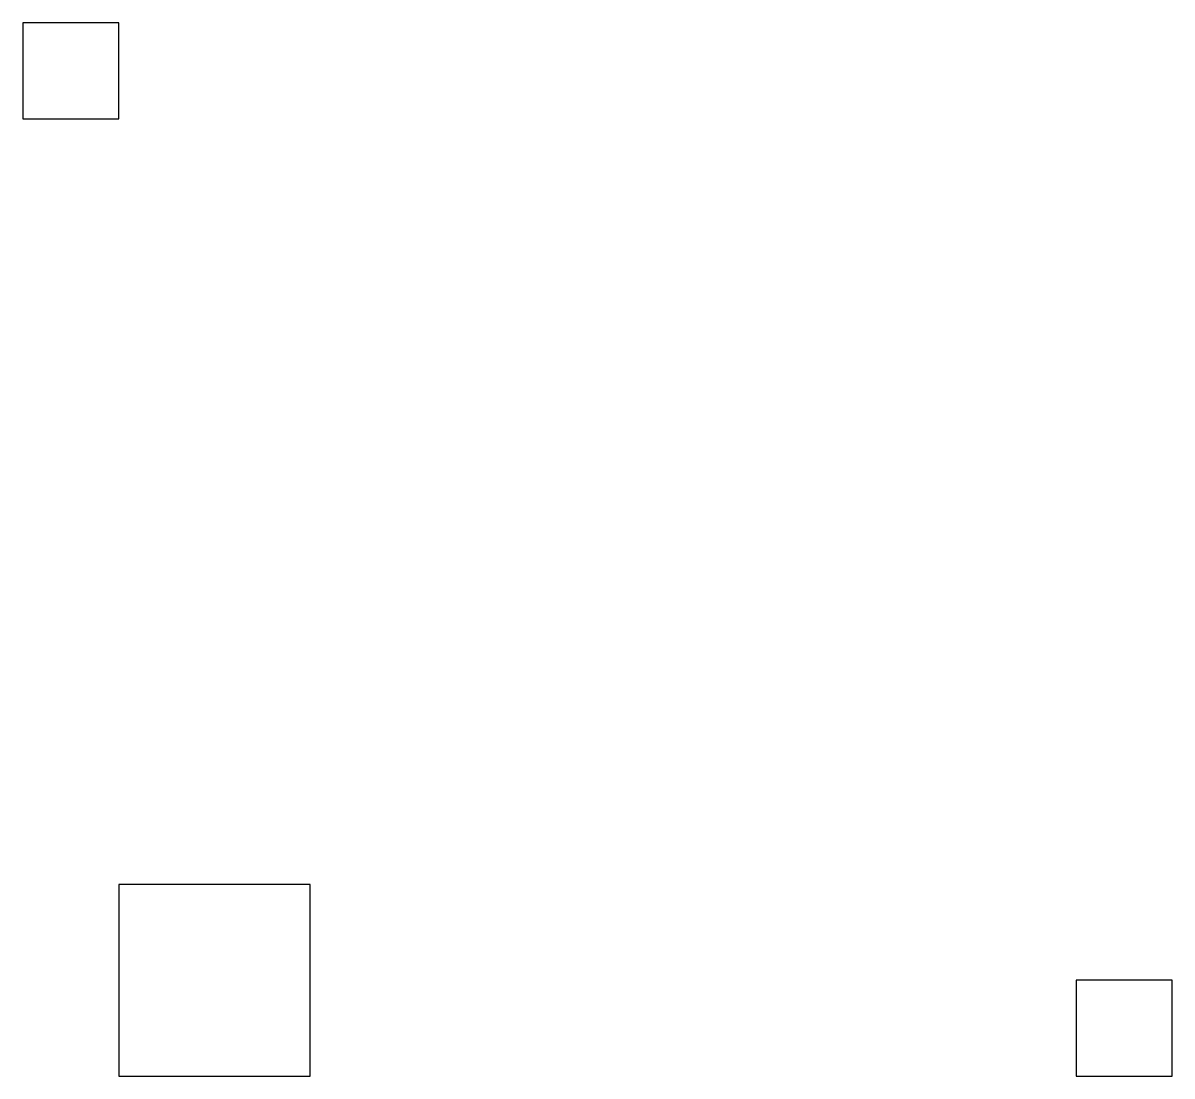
# Model space of a CAD drawing. Extents: x -10 to 110, y 0 to 110.
import ezdxf

# ---------------------------------------------------------------- set-up
doc = ezdxf.new("R2010")
doc.units = 0

# ---------------------------------------------------------------- blocks, each defined once
blk = doc.blocks.new('BOX')
at = {"color": 7}
for p, q in [((10, 10), (0, 10)), ((0, 10), (0, 0)), ((10, 0), (10, 10)), ((0, 0), (10, 0))]:
    blk.add_line(p, q, dxfattribs=at)

msp = doc.modelspace()

# ---------------------------------------------------------------- block references
at = {"color": 7, "rotation": 90}
msp.add_blockref('BOX', (0, 100), dxfattribs=at)
at = {"color": 7, "xscale": 2, "yscale": 2}
msp.add_blockref('BOX', (0, 0), dxfattribs=at)
at = {"color": 7}
msp.add_blockref('BOX', (100, 0), dxfattribs=at)

doc.saveas('drawing.dxf')
